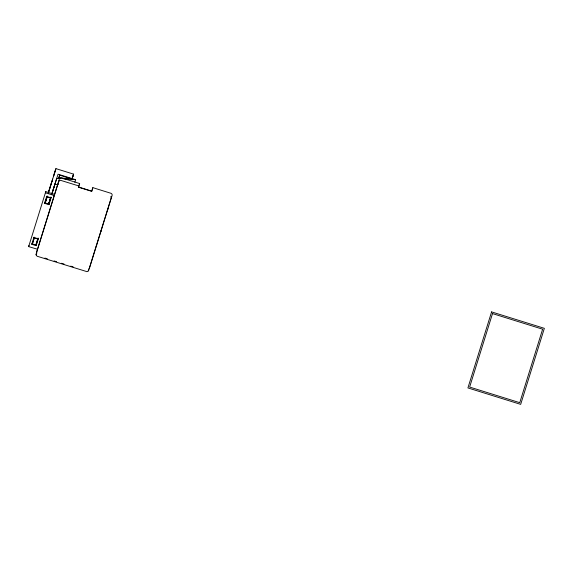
<?xml version="1.0" encoding="UTF-8"?>
<svg xmlns="http://www.w3.org/2000/svg" width="573" height="573" viewBox="0 0 573 573"><rect width="100%" height="100%" fill="white"/><g stroke="black" fill="none" stroke-linecap="round" stroke-linejoin="round"><path stroke-width="0.86" d="M36.206 255.121L36.106 254.111L58.711 181.491M111.098 196.868L111.212 197.85L88.6 270.463M54.191 174.206L54.664 172.688M55.287 170.697L54.922 171.886M72.864 176.205L72.635 176.95M45.403 202.183L47.201 196.396M53.576 176.176L53.783 175.496M72.04 178.84L72.248 178.167L71.912 179.234L73.523 174.113L55.932 168.634L48.268 193.015M37.474 249.248L28.65 246.612L45.768 191.64L54.564 194.383L54.199 195.529L45.41 192.786L45.768 191.64M36.536 244.528L36.178 245.674L31.78 244.306L34 237.179M49.307 203.522L48.941 204.668L44.544 203.3L46.771 196.174M37.968 238.454L35.898 245.008L32.382 243.912L34.244 237.931L37.761 239.027L38.09 237.988M50.696 197.57L48.676 204.074L45.152 202.899L47.344 196.167M48.404 192.75L52.666 179.084M55.932 168.634L53.611 176.054M54.328 173.755L54.621 172.802M35.898 245.008L37.761 239.027M48.999 203.243L50.933 197.012M51.921 193.846L56.727 178.361L60.165 178.597M36.178 245.674L38.398 238.547M48.941 204.668L51.169 197.542M58.604 178.583L59.671 175.166L71.253 178.769L58.804 177.902L59.671 175.166M54.234 195.422L36.722 251.705A1.841 1.791 17.5 0 0 36.858 253.073M54.542 194.469L59.327 179.091A1.841 1.791 17.5 0 1 61.619 177.924L79.647 183.546L79.246 184.828M72.57 177.157L72.843 176.269M74.827 182.243L75.629 179.678L58.045 174.199L51.742 194.261M88.586 269.188A1.841 1.791 17.5 0 0 89.474 268.143L112.086 195.529A1.841 1.791 17.5 0 0 110.861 193.266L92.833 187.65L91.68 191.325L78.494 187.221L78.924 185.831M91.68 191.325L92.11 189.942M92.432 188.932L92.833 187.65M45.224 202.842L47.308 196.174M48.354 192.836L52.007 181.161M48.741 203.938L50.832 197.27M51.871 193.932L55.001 183.926M28.65 246.612L29.008 245.466M44.544 203.3L44.909 202.154M31.78 244.306L32.138 243.16M45.152 202.899L45.482 201.861M32.382 243.912L34.48 237.251M48.999 202.957L48.669 203.995L50.531 198.022L47.015 196.926M72.112 178.583L73.523 174.113M78.494 187.221L79.647 183.546M107.473 210.327L107.968 208.765M96.235 246.426L96.73 244.864M100.755 231.907L101.185 230.554M88.435 270.95L88.708 270.463L87.497 271.466M58.89 180.961L58.625 181.426L59.807 180.524M63.603 178.84L75.629 179.678M54.865 184.341L58.303 184.578M87.017 271.674L37.224 256.26M78.881 185.967L60.315 180.244M78.558 187.013L91.744 191.117M46.678 196.46L51.069 197.835M33.907 237.473L38.305 238.841M44.887 258.065L47.373 258.838M54.098 260.937L56.577 261.711M61.54 263.258L64.026 264.031M70.73 266.123L73.165 266.875M110.775 196.761L111.363 197.313M36.45 255.558L36.808 255.909M35.963 254.598L36.522 255.257M491.591 311.898L467.919 387.928L520.678 404.366L544.35 328.336L491.591 311.898M492.508 313.589L469.638 387.062L519.754 402.676L542.631 329.203L492.508 313.589"/></g></svg>
